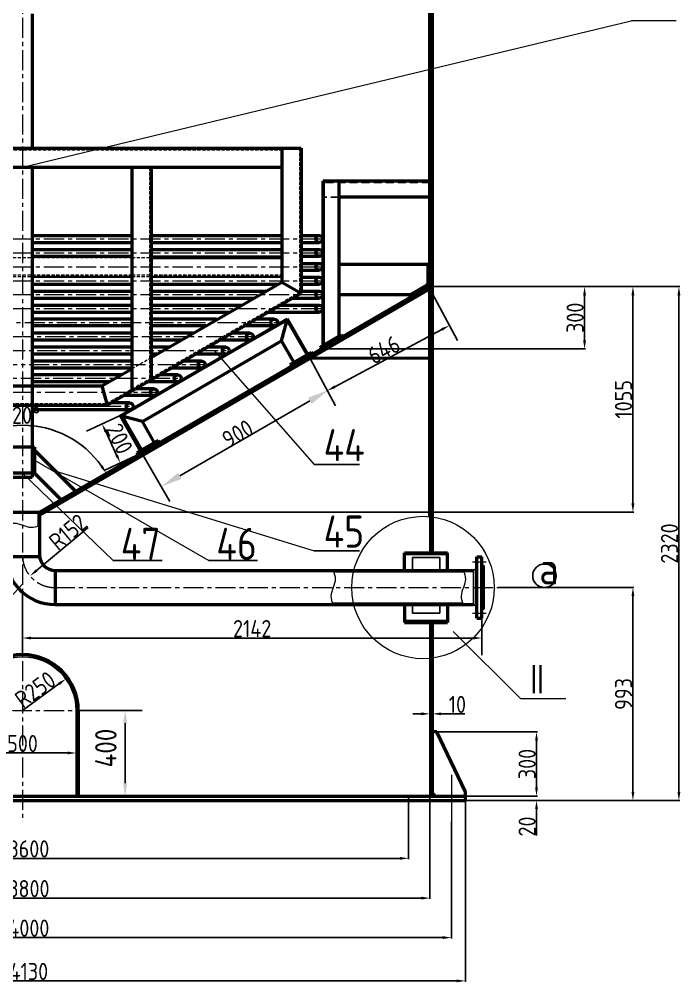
# Model space of a CAD drawing. Extents: x 18044 to 108463, y -14188 to 11042.
# Drawn here: x 96964 to 100049, y 692 to 5185 of the extents above; entities that cross this region are included whole.
import ezdxf

# ---------------------------------------------------------------- set-up
doc = ezdxf.new("R2010")
doc.units = 0
doc.header["$LTSCALE"] = 150
doc.header["$MEASUREMENT"] = 0
doc.linetypes.add('CENTER', pattern=[2, 1.25, -0.25, 0.25, -0.25])
doc.linetypes.add('DASHED', pattern=[0.75, 0.5, -0.25])
doc.layers.get('0').update_dxf_attribs({"linetype": 'CONTINUOUS'})
doc.layers.get('DEFPOINTS').update_dxf_attribs({"linetype": 'CONTINUOUS'})
doc.layers.add('1', color=1, linetype='CONTINUOUS')
doc.styles.add('HZ', font='gbenor.shx', dxfattribs={"bigfont": 'gbcbig.shx'})
doc.styles.get("Standard").update_dxf_attribs({"font": 'gbenor.shx', "bigfont": 'gbcbig.shx'})
doc.dimstyles.get("Standard").update_dxf_attribs({"dimtxt": 0.18, "dimasz": 0.18, "dimexe": 0.18, "dimexo": 0.0625, "dimgap": 0.09, "dimtad": 0, "dimtih": 1, "dimtoh": 1, "dimdec": 4, "dimzin": 0, "dimdsep": 46, "dimtxsty": 'Standard', "dimcen": 0.09, "dimadec": 0, "dimazin": 0, "dimtfac": 1, "dimtdec": 4, "dimtofl": 0, "dimtmove": 0, "dimatfit": 3, "dimfxl": 0, "dimtolj": 1, "dimtzin": 0, "dimarcsym": 0})

# ---------------------------------------------------------------- blocks, each defined once
blk = doc.blocks.new('*D48')
at = {"layer": '1', "color": 1, "lineweight": -2}
for p, q in [((95179.4, 1541.9), (95179.4, 1267.7)), ((98779.4, 1541.9), (98779.4, 1267.7)), ((95219.4, 1271.7), (98739.4, 1271.7))]:
    blk.add_line(p, q, dxfattribs=at)
at = {"layer": '1', "color": 1, "lineweight": 25}
for points in [[(95219.4, 1278.4), (95219.4, 1265), (95179.4, 1271.7)], [(98739.4, 1278.4), (98739.4, 1265), (98779.4, 1271.7)]]:
    blk.add_solid(points, dxfattribs=at)
at = {"layer": 'DEFPOINTS', "color": 0, "lineweight": 25}
for p in [(95179.4, 1541.9), (98779.4, 1541.9), (98779.4, 1271.7)]:
    blk.add_point(p, dxfattribs=at)
at = {"layer": '1', "color": 7, "lineweight": 25, "insert": (96979.4, 1315.7), "char_height": 80, "attachment_point": 5, "style": 'HZ'}
blk.add_mtext('\\A1;%%c3600', dxfattribs=at)
blk = doc.blocks.new('*D47')
at = {"layer": '1', "color": 1, "lineweight": -2}
for p, q in [((95079.4, 1644.9), (95079.4, 1082.4)), ((98879.4, 1644.9), (98879.4, 1082.4)), ((95119.4, 1086.4), (98839.4, 1086.4))]:
    blk.add_line(p, q, dxfattribs=at)
at = {"layer": '1', "color": 1, "lineweight": 25}
for points in [[(95119.4, 1093.1), (95119.4, 1079.8), (95079.4, 1086.4)], [(98839.4, 1093.1), (98839.4, 1079.8), (98879.4, 1086.4)]]:
    blk.add_solid(points, dxfattribs=at)
at = {"layer": 'DEFPOINTS', "color": 0, "lineweight": 25}
for p in [(95079.4, 1644.9), (98879.4, 1644.9), (98879.4, 1086.4)]:
    blk.add_point(p, dxfattribs=at)
at = {"layer": '1', "color": 7, "lineweight": 25, "insert": (96979.4, 1130.4), "char_height": 80, "attachment_point": 5, "style": 'HZ'}
blk.add_mtext('\\A1;%%c3800', dxfattribs=at)
blk = doc.blocks.new('*D46')
at = {"layer": '1', "color": 1, "lineweight": -2}
for p, q in [((94979.4, 1441.9), (94979.4, 898.2)), ((98979.4, 1441.9), (98979.4, 898.2)), ((95019.4, 902.2), (98939.4, 902.2))]:
    blk.add_line(p, q, dxfattribs=at)
at = {"layer": '1', "color": 1, "lineweight": 25}
for points in [[(95019.4, 908.9), (95019.4, 895.5), (94979.4, 902.2)], [(98939.4, 908.9), (98939.4, 895.5), (98979.4, 902.2)]]:
    blk.add_solid(points, dxfattribs=at)
at = {"layer": 'DEFPOINTS', "color": 0, "lineweight": 25}
for p in [(94979.4, 1441.9), (98979.4, 1441.9), (98979.4, 902.2)]:
    blk.add_point(p, dxfattribs=at)
at = {"layer": '1', "color": 7, "lineweight": 25, "insert": (96979.4, 946.2), "char_height": 80, "attachment_point": 5, "style": 'HZ'}
blk.add_mtext('\\A1;%%c4000', dxfattribs=at)
blk = doc.blocks.new('*D45')
at = {"layer": '1', "color": 1, "lineweight": -2}
for p, q in [((94914.4, 1541.9), (94914.4, 696.2)), ((99044.4, 1541.9), (99044.4, 696.2)), ((94954.4, 700.2), (99004.4, 700.2))]:
    blk.add_line(p, q, dxfattribs=at)
at = {"layer": '1', "color": 1, "lineweight": 25}
for points in [[(94954.4, 706.9), (94954.4, 693.5), (94914.4, 700.2)], [(99004.4, 706.9), (99004.4, 693.5), (99044.4, 700.2)]]:
    blk.add_solid(points, dxfattribs=at)
at = {"layer": 'DEFPOINTS', "color": 0, "lineweight": 25}
for p in [(94914.4, 1541.9), (99044.4, 1541.9), (99044.4, 700.2)]:
    blk.add_point(p, dxfattribs=at)
at = {"layer": '1', "color": 7, "lineweight": 25, "insert": (96979.4, 744.2), "char_height": 80, "attachment_point": 5, "style": 'HZ'}
blk.add_mtext('\\A1;%%c4130', dxfattribs=at)
blk = doc.blocks.new('*D44')
at = {"layer": '1', "color": 1, "lineweight": -2}
for p, q in [((98839.4, 1945.8), (98799.4, 1945.8)), ((98879.4, 1865.3), (98879.4, 1949.8)), ((98891.4, 1866.4), (98891.4, 1949.8)), ((98931.4, 1945.8), (99041.4, 1945.8))]:
    blk.add_line(p, q, dxfattribs=at)
at = {"layer": '1', "color": 1, "lineweight": 25}
for points in [[(98839.4, 1952.5), (98839.4, 1939.2), (98879.4, 1945.8)], [(98931.4, 1952.5), (98931.4, 1939.2), (98891.4, 1945.8)]]:
    blk.add_solid(points, dxfattribs=at)
at = {"layer": 'DEFPOINTS', "color": 0, "lineweight": 25}
for p in [(98891.4, 1945.8), (98879.4, 1865.3), (98891.4, 1866.4)]:
    blk.add_point(p, dxfattribs=at)
at = {"layer": '1', "color": 7, "lineweight": 25, "insert": (99007.4, 1989.8), "char_height": 80, "attachment_point": 5, "style": 'HZ'}
blk.add_mtext('\\A1;10', dxfattribs=at)
blk = doc.blocks.new('*D43')
at = {"layer": '1', "color": 1, "lineweight": -2}
for p, q in [((99376.4, 1601.9), (99376.4, 1641.9)), ((99044.4, 1561.9), (99380.4, 1561.9)), ((99044.4, 1541.9), (99380.4, 1541.9)), ((99376.4, 1501.9), (99376.4, 1378.9))]:
    blk.add_line(p, q, dxfattribs=at)
at = {"layer": '1', "color": 1, "lineweight": 25}
for points in [[(99369.7, 1601.9), (99383.1, 1601.9), (99376.4, 1561.9)], [(99369.7, 1501.9), (99383.1, 1501.9), (99376.4, 1541.9)]]:
    blk.add_solid(points, dxfattribs=at)
at = {"layer": 'DEFPOINTS', "color": 0, "lineweight": 25}
for p in [(99044.4, 1561.9), (99044.4, 1541.9), (99376.4, 1541.9)]:
    blk.add_point(p, dxfattribs=at)
at = {"layer": '1', "color": 7, "lineweight": 25, "insert": (99332.4, 1420.4), "char_height": 80, "attachment_point": 5, "rotation": 90, "style": 'HZ'}
blk.add_mtext('\\A1;20', dxfattribs=at)
blk = doc.blocks.new('*D42')
at = {"layer": '1', "color": 1, "lineweight": -2}
for p, q in [((98911.4, 1861.9), (99380.4, 1861.9)), ((99376.4, 1601.9), (99376.4, 1821.9)), ((99044.4, 1561.9), (99380.4, 1561.9))]:
    blk.add_line(p, q, dxfattribs=at)
at = {"layer": '1', "color": 1, "lineweight": 25}
for points in [[(99369.7, 1821.9), (99383.1, 1821.9), (99376.4, 1861.9)], [(99369.7, 1601.9), (99383.1, 1601.9), (99376.4, 1561.9)]]:
    blk.add_solid(points, dxfattribs=at)
at = {"layer": 'DEFPOINTS', "color": 0, "lineweight": 25}
for p in [(98911.4, 1861.9), (99376.4, 1861.9), (99044.4, 1561.9)]:
    blk.add_point(p, dxfattribs=at)
at = {"layer": '1', "color": 7, "lineweight": 25, "insert": (99332.4, 1711.9), "char_height": 80, "attachment_point": 5, "rotation": 90, "style": 'HZ'}
blk.add_mtext('\\A1;300', dxfattribs=at)
blk = doc.blocks.new('*D41')
at = {"layer": '1', "color": 1, "lineweight": -2}
for p, q in [((99198.4, 2534.9), (99829.9, 2534.9)), ((99825.9, 2494.9), (99825.9, 1581.9)), ((99456.4, 1541.9), (99829.9, 1541.9))]:
    blk.add_line(p, q, dxfattribs=at)
at = {"layer": '1', "color": 1, "lineweight": 25}
for points in [[(99819.2, 2494.9), (99832.6, 2494.9), (99825.9, 2534.9)], [(99819.2, 1581.9), (99832.6, 1581.9), (99825.9, 1541.9)]]:
    blk.add_solid(points, dxfattribs=at)
at = {"layer": 'DEFPOINTS', "color": 0, "lineweight": 25}
for p in [(99198.4, 2534.9), (99456.4, 1541.9), (99825.9, 1541.9)]:
    blk.add_point(p, dxfattribs=at)
at = {"layer": '1', "color": 7, "lineweight": 25, "insert": (99781.9, 2038.4), "char_height": 80, "attachment_point": 5, "rotation": 90, "style": 'HZ'}
blk.add_mtext('\\A1;993', dxfattribs=at)
blk = doc.blocks.new('*D40')
at = {"layer": '1', "color": 1, "lineweight": -2}
for p, q in [((99121.4, 2534.9), (99121.4, 2219.4)), ((96979.4, 2512.3), (96979.4, 2219.4)), ((97019.4, 2299.4), (99081.4, 2299.4))]:
    blk.add_line(p, q, dxfattribs=at)
at = {"layer": '1', "color": 1, "lineweight": 25}
for points in [[(97019.4, 2306.1), (97019.4, 2292.8), (96979.4, 2299.4)], [(99081.4, 2306.1), (99081.4, 2292.8), (99121.4, 2299.4)]]:
    blk.add_solid(points, dxfattribs=at)
at = {"layer": 'DEFPOINTS', "color": 0, "lineweight": 25}
for p in [(99121.4, 2534.9), (96979.4, 2512.3), (99121.4, 2299.4)]:
    blk.add_point(p, dxfattribs=at)
at = {"layer": '1', "color": 7, "lineweight": 25, "insert": (98050.4, 2343.4), "char_height": 80, "attachment_point": 5, "style": 'HZ'}
blk.add_mtext('\\A1;2142', dxfattribs=at)
blk = doc.blocks.new('*D39')
at = {"layer": '1', "color": 1, "lineweight": -2}
for p, q in [((98873.4, 3938.5), (99604.4, 3938.5)), ((99600.4, 3898.5), (99600.4, 3688)), ((98372.1, 3648), (99604.4, 3648))]:
    blk.add_line(p, q, dxfattribs=at)
at = {"layer": '1', "color": 1, "lineweight": 25}
for points in [[(99593.7, 3898.5), (99607.1, 3898.5), (99600.4, 3938.5)], [(99593.7, 3688), (99607.1, 3688), (99600.4, 3648)]]:
    blk.add_solid(points, dxfattribs=at)
at = {"layer": 'DEFPOINTS', "color": 0, "lineweight": 25}
for p in [(98873.4, 3938.5), (98372.1, 3648), (99600.4, 3648)]:
    blk.add_point(p, dxfattribs=at)
at = {"layer": '1', "color": 7, "lineweight": 25, "insert": (99556.4, 3793.2), "char_height": 80, "attachment_point": 5, "rotation": 90, "style": 'HZ'}
blk.add_mtext('\\A1;300', dxfattribs=at)
blk = doc.blocks.new('*D38')
at = {"layer": '1', "color": 1, "lineweight": -2}
for p, q in [((98873.4, 3938.5), (99829.9, 3938.5)), ((99825.9, 3898.5), (99825.9, 2926.9)), ((97058.9, 2886.9), (99829.9, 2886.9))]:
    blk.add_line(p, q, dxfattribs=at)
at = {"layer": '1', "color": 1, "lineweight": 25}
for points in [[(99819.2, 3898.5), (99832.6, 3898.5), (99825.9, 3938.5)], [(99819.2, 2926.9), (99832.6, 2926.9), (99825.9, 2886.9)]]:
    blk.add_solid(points, dxfattribs=at)
at = {"layer": 'DEFPOINTS', "color": 0, "lineweight": 25}
for p in [(98873.4, 3938.5), (97058.9, 2886.9), (99825.9, 2886.9)]:
    blk.add_point(p, dxfattribs=at)
at = {"layer": '1', "color": 7, "lineweight": 25, "insert": (99781.9, 3412.7), "char_height": 80, "attachment_point": 5, "rotation": 90, "style": 'HZ'}
blk.add_mtext('\\A1;1055', dxfattribs=at)
blk = doc.blocks.new('*D37')
at = {"layer": '1', "color": 1, "lineweight": -2}
for p, q in [((98873.4, 3938.5), (100044.4, 3938.5)), ((100040.4, 3898.5), (100040.4, 1581.9)), ((98873.4, 1541.9), (100044.4, 1541.9))]:
    blk.add_line(p, q, dxfattribs=at)
at = {"layer": '1', "color": 1, "lineweight": 25}
for points in [[(100033.7, 3898.5), (100047.1, 3898.5), (100040.4, 3938.5)], [(100033.7, 1581.9), (100047.1, 1581.9), (100040.4, 1541.9)]]:
    blk.add_solid(points, dxfattribs=at)
at = {"layer": 'DEFPOINTS', "color": 0, "lineweight": 25}
for p in [(98873.4, 3938.5), (98873.4, 1541.9), (100040.4, 1541.9)]:
    blk.add_point(p, dxfattribs=at)
at = {"layer": '1', "color": 7, "lineweight": 25, "insert": (99996.4, 2740.2), "char_height": 80, "attachment_point": 5, "rotation": 90, "style": 'HZ'}
blk.add_mtext('\\A1;2320', dxfattribs=at)
blk = doc.blocks.new('*D28')
at = {"layer": '1', "color": 1, "lineweight": -2}
for p, q in [((96729.4, 1761.9), (96729.4, 1767.4)), ((96769.4, 1763.4), (97189.4, 1763.4)), ((97229.4, 1761.9), (97229.4, 1767.4))]:
    blk.add_line(p, q, dxfattribs=at)
at = {"layer": '1', "color": 1, "lineweight": 25}
for points in [[(96769.4, 1770.1), (96769.4, 1756.8), (96729.4, 1763.4)], [(97189.4, 1770.1), (97189.4, 1756.8), (97229.4, 1763.4)]]:
    blk.add_solid(points, dxfattribs=at)
at = {"layer": 'DEFPOINTS', "color": 0, "lineweight": 25}
for p in [(96729.4, 1761.9), (97229.4, 1763.4), (97229.4, 1761.9)]:
    blk.add_point(p, dxfattribs=at)
at = {"layer": '1', "color": 7, "lineweight": 25, "insert": (96979.4, 1807.4), "char_height": 80, "attachment_point": 5, "style": 'HZ'}
blk.add_mtext('\\A1;500', dxfattribs=at)
blk = doc.blocks.new('*D22')
at = {"layer": '1', "color": 1, "lineweight": -2}
blk.add_line((97285.5, 2815), (97044.9, 2614.5), dxfattribs=at)
at = {"layer": '1', "color": 1, "lineweight": 25}
blk.add_solid([(97040.6, 2619.6), (97049.2, 2609.4), (97014.2, 2588.9)], dxfattribs=at)
at = {"layer": 'DEFPOINTS', "color": 0, "lineweight": 25}
for p in [(97129.4, 2684.9), (97014.2, 2588.9)]:
    blk.add_point(p, dxfattribs=at)
at = {"layer": '1', "color": 7, "lineweight": 25, "insert": (97191.2, 2793.7), "char_height": 80, "attachment_point": 5, "rotation": 39.8056, "style": 'HZ'}
blk.add_mtext('\\A1;R152', dxfattribs=at)
blk = doc.blocks.new('*D21')
at = {"layer": '1', "color": 1, "lineweight": -2}
blk.add_arc((96979.4, 2840.9), 451.3, 35.1726, 144.8274, dxfattribs=at)
at = {"layer": '1', "color": 1, "lineweight": 25}
for points in [[(96616.1, 3097.2), (96604.9, 3104.4), (96588.9, 3067.2)], [(97353.9, 3104.4), (97342.7, 3097.2), (97369.9, 3067.2)]]:
    blk.add_solid(points, dxfattribs=at)
at = {"layer": 'DEFPOINTS', "color": 0, "lineweight": 25}
for p in [(98351.4, 3635.9), (96030.6, 3390.7), (97133.5, 3265), (96899.9, 2886.9), (97058.9, 2886.9)]:
    blk.add_point(p, dxfattribs=at)
at = {"layer": '1', "color": 7, "lineweight": 25, "insert": (96979.4, 3338.4), "char_height": 80, "attachment_point": 5, "style": 'HZ'}
blk.add_mtext('\\A1;120°', dxfattribs=at)
blk = doc.blocks.new('*D20')
at = {"layer": '1', "color": 1, "lineweight": -2}
for p, q in [((97451, 3345.3), (97277.9, 3264.7)), ((97367.3, 3262.2), (97418.3, 3152.7)), ((97535.8, 3163.3), (97362.6, 3082.7))]:
    blk.add_line(p, q, dxfattribs=at)
at = {"layer": '1', "color": 1, "lineweight": 25}
for points in [[(97373.3, 3265.1), (97361.2, 3259.4), (97350.4, 3298.5)], [(97424.3, 3155.5), (97412.2, 3149.9), (97435.1, 3116.5)]]:
    blk.add_solid(points, dxfattribs=at)
at = {"layer": 'DEFPOINTS', "color": 0, "lineweight": 25}
for p in [(97451, 3345.3), (97535.8, 3163.3), (97435.1, 3116.5)]:
    blk.add_point(p, dxfattribs=at)
at = {"layer": '1', "color": 7, "lineweight": 25, "insert": (97431.3, 3229), "char_height": 80, "attachment_point": 5, "rotation": 294.9613, "style": 'HZ'}
blk.add_mtext('\\A1;200', dxfattribs=at)
blk = doc.blocks.new('*D17')
at = {"layer": '1', "color": 1, "lineweight": -2}
blk.add_line((96979.4, 1961.9), (97149.4, 2085.2), dxfattribs=at)
at = {"layer": '1', "color": 1, "lineweight": 25}
blk.add_solid([(97145.5, 2090.6), (97153.3, 2079.8), (97181.8, 2108.7)], dxfattribs=at)
at = {"layer": 'DEFPOINTS', "color": 0, "lineweight": 25}
for p in [(97181.8, 2108.7), (96979.4, 1961.9)]:
    blk.add_point(p, dxfattribs=at)
at = {"layer": '1', "color": 7, "lineweight": 25, "insert": (97038.6, 2059.2), "char_height": 80, "attachment_point": 5, "rotation": 35.9386, "style": 'HZ'}
blk.add_mtext('\\A1;R250', dxfattribs=at)
blk = doc.blocks.new('*D63')
at = {"layer": '1', "color": 1, "lineweight": -2}
for p, q in [((97239.4, 1961.9), (97537.9, 1961.9)), ((97457.9, 1901.9), (97457.9, 1621.9)), ((97239.4, 1561.9), (97537.9, 1561.9))]:
    blk.add_line(p, q, dxfattribs=at)
at = {"layer": '1', "color": 1, "lineweight": 25}
for points in [[(97447.9, 1901.9), (97467.9, 1901.9), (97457.9, 1961.9)], [(97447.9, 1621.9), (97467.9, 1621.9), (97457.9, 1561.9)]]:
    blk.add_solid(points, dxfattribs=at)
at = {"layer": 'DEFPOINTS', "color": 0, "lineweight": 25}
for p in [(97239.4, 1961.9), (97239.4, 1561.9), (97457.9, 1561.9)]:
    blk.add_point(p, dxfattribs=at)
at = {"layer": '1', "color": 7, "lineweight": 25, "insert": (97367.9, 1786.2), "char_height": 100, "attachment_point": 5, "rotation": 90, "style": 'HZ'}
blk.add_mtext('\\A1;400', dxfattribs=at)

msp = doc.modelspace()

# ---------------------------------------------------------------- linework, layer by layer
at = {"lineweight": 50}
for p, q in [((98879.39178, 2865.5966), (98879.39178, 6001.63612)), ((98891.39178, 4499.57182), (98891.39178, 6013.44121)), ((97024.39178, 5210.94118), (97024.39178, 4584.94121)), ((95679.39178, 4584.94121), (98279.39178, 4584.94121)), ((98189.39178, 4584.94121), (98189.39178, 3959.83443)), ((98279.39178, 4584.94121), (98279.39178, 3907.8729)), ((95769.39178, 4494.94121), (98189.39178, 4494.94121)), ((97024.39178, 4494.94121), (97024.39178, 3069.07182)), ((97489.39178, 4494.94121), (97489.39178, 3451.76619)), ((97579.39178, 4494.94121), (97579.39178, 3607.65076)), ((98891.39178, 4058.96414), (98891.39178, 4499.57182)), ((98379.39178, 4430.46414), (98379.39178, 3663.74347)), ((98879.39178, 4430.46414), (98379.39178, 4430.46414)), ((98454.39178, 4430.46414), (98454.39178, 3707.2068)), ((98879.39178, 4355.46414), (98454.39178, 4355.46414)), ((97024.39178, 4176.94121), (97489.39178, 4176.94121)), ((97024.39178, 4144.94121), (97489.39178, 4144.94121)), ((97579.39178, 4176.94121), (98189.39178, 4176.94121)), ((97579.39178, 4144.94121), (98189.39178, 4144.94121)), ((98279.39178, 4176.94121), (98363.39178, 4176.94121)), ((98279.39178, 4144.94121), (98363.39178, 4144.94121)), ((97024.39178, 4111.94121), (97489.39178, 4111.94121)), ((97579.39178, 4111.94121), (98189.39178, 4111.94121)), ((98279.39178, 4111.94121), (98363.39178, 4111.94121)), ((97024.39178, 4079.94121), (97489.39178, 4079.94121)), ((97579.39178, 4074.94121), (98189.39178, 4074.94121)), ((98279.39178, 4079.94121), (98363.39178, 4079.94121)), ((98279.39178, 4046.94121), (98363.39178, 4046.94121)), ((98891.39178, 2864.19641), (98891.39178, 4058.96414)), ((98279.39178, 4014.94121), (98363.39178, 4014.94121)), ((98869.39178, 4041.94121), (98454.39178, 4041.94121)), ((98869.39178, 4041.94121), (98869.39178, 3953.46663)), ((98869.39178, 4041.94121), (98879.39178, 4041.94121)), ((97579.39178, 3607.65076), (98189.39178, 3959.83443)), ((98189.39178, 3959.83443), (98279.39178, 3907.8729)), ((98279.39178, 3981.94121), (98363.39178, 3981.94121)), ((97024.39178, 3949.94121), (97489.39178, 3949.94121)), ((97024.39178, 3916.94121), (97489.39178, 3916.94121)), ((97579.39178, 3949.94121), (98172.25622, 3949.94121)), ((97579.39178, 3916.94121), (98115.09854, 3916.94121)), ((98279.39178, 3949.94121), (98363.39178, 3949.94121)), ((98279.39178, 3916.94121), (98363.39178, 3916.94121)), ((98351.3605, 3635.94121), (98873.39177, 3938.46414)), ((98375.29341, 3635.94121), (98879.39178, 3928.07182)), ((98864.40579, 3944.81449), (98787.85629, 3900.4532)), ((98873.39177, 3938.46414), (98879.39178, 3928.07182)), ((97024.39178, 3884.94121), (97489.39178, 3884.94121)), ((97579.39178, 3503.72771), (98279.39178, 3907.8729)), ((97579.39178, 3884.94121), (98059.67292, 3884.94121)), ((98239.67292, 3884.94121), (98363.39178, 3884.94121)), ((98787.85629, 3900.4532), (98454.39178, 3900.4532)), ((97024.39178, 3851.94121), (97489.39178, 3851.94121)), ((97024.39178, 3819.94121), (97489.39178, 3819.94121)), ((97579.39178, 3851.94121), (98002.51524, 3851.94121)), ((97579.39178, 3819.94121), (97947.08961, 3819.94121)), ((98127.08961, 3819.94121), (98363.39178, 3819.94121)), ((98182.51524, 3851.94121), (98363.39178, 3851.94121)), ((97489.39178, 3786.94121), (97024.39178, 3786.94121)), ((97435.76999, 3336.50282), (98214.46221, 3787.76362)), ((97884.39178, 3786.94121), (97579.39178, 3786.94121)), ((98153.43358, 3786.94121), (98069.93194, 3786.94121)), ((98187.07107, 3685.20646), (98214.46221, 3787.76362)), ((98309.46233, 3623.21858), (98214.46221, 3787.76362)), ((97489.39178, 3754.94121), (97024.39178, 3754.94121)), ((97834.50631, 3754.94121), (97579.39178, 3754.94121)), ((98153.43358, 3754.94121), (98014.50631, 3754.94121)), ((97489.39178, 3720.86941), (97024.39178, 3720.86941)), ((97489.39178, 3688.86941), (97024.39178, 3688.86941)), ((97538.15919, 3309.15481), (98187.07107, 3685.20646)), ((97775.49223, 3720.86941), (97579.39178, 3720.86941)), ((97720.0666, 3688.86941), (97579.39178, 3688.86941)), ((98039.51008, 3688.86941), (97900.0666, 3688.86941)), ((98039.51008, 3720.86941), (97955.49223, 3720.86941)), ((98244.57114, 3585.61341), (98187.07107, 3685.20646)), ((98367.14188, 3656.64452), (98466.64168, 3714.30576)), ((98379.39178, 3663.74347), (98454.39178, 3707.2068)), ((98471.65788, 3705.61745), (98466.64168, 3714.30576)), ((97489.39178, 3655.86941), (97024.39178, 3655.86941)), ((97662.90893, 3655.86941), (97579.39178, 3655.86941)), ((97927.34657, 3655.86941), (97842.90893, 3655.86941)), ((98367.14188, 3656.64452), (98372.14189, 3647.98425)), ((97489.39178, 3623.86941), (97024.39178, 3623.86941)), ((97058.89178, 2886.94121), (98351.3605, 3635.94121)), ((97058.89178, 2873.07182), (98375.29341, 3635.94121)), ((97607.4833, 3623.86941), (97579.39178, 3623.86941)), ((97579.39178, 3607.65076), (97579.39178, 3503.72771)), ((97927.34657, 3623.86941), (97787.4833, 3623.86941)), ((98227.26685, 3575.58538), (98326.76665, 3633.24662)), ((98879.39178, 3603.94121), (98320.46308, 3604.16642)), ((98331.78285, 3624.55831), (98326.76665, 3633.24662)), ((97489.39178, 3590.86941), (97024.39178, 3590.86941)), ((97489.39178, 3558.86941), (97024.39178, 3558.86941)), ((97349.53209, 3474.94121), (97489.39178, 3555.68924)), ((97815.18306, 3558.86941), (97674.9, 3558.86941)), ((97815.18306, 3590.86941), (97730.32562, 3590.86941)), ((98227.26685, 3575.58538), (98232.26686, 3566.92512)), ((97439.59873, 3526.94121), (97024.39178, 3526.94121)), ((97703.01956, 3526.94121), (97619.59873, 3526.94121)), ((96609.25147, 3474.94121), (97349.53209, 3474.94121)), ((97384.1731, 3494.94121), (97024.39178, 3494.94121)), ((97349.53209, 3474.94121), (97373.64751, 3384.94121)), ((97489.39178, 3451.76619), (97579.39178, 3503.72771)), ((97592.70553, 3461.94121), (97507.01543, 3461.94121)), ((97592.70553, 3461.94121), (97507.01543, 3461.94121)), ((97703.01956, 3494.94121), (97564.1731, 3494.94121)), ((97373.64751, 3384.94121), (97489.39178, 3451.76619)), ((97592.70553, 3429.94121), (97451.5898, 3429.94121)), ((96585.13604, 3384.94121), (97373.64751, 3384.94121)), ((97478.69254, 3395.86941), (97392.57572, 3395.86941)), ((97478.69254, 3363.86941), (97024.39178, 3363.86941)), ((97538.15919, 3309.15481), (97435.76795, 3336.50164)), ((97530.03947, 3173.21858), (97435.76795, 3336.50164)), ((97535.24048, 3176.21016), (97443.95925, 3334.31389)), ((97595.05209, 3210.61341), (97538.15919, 3309.15481)), ((97612.38877, 3220.58535), (97512.70277, 3163.24662)), ((97612.38877, 3220.58535), (97617.38877, 3211.92509)), ((97034.39178, 3189.07182), (96924.39178, 3189.07182)), ((97034.39178, 3189.07182), (97034.39178, 3069.07182)), ((97225.84003, 2983.68958), (97034.39178, 3175.13783)), ((97517.71897, 3154.55831), (97512.70277, 3163.24662)), ((97034.39178, 3069.07182), (96924.39178, 3069.07182)), ((97024.39178, 3069.07182), (97024.39178, 3049.07182)), ((97158.68887, 2944.77473), (97034.39178, 3069.07182)), ((96934.39178, 3049.07182), (97024.39178, 3049.07182)), ((96899.89178, 2886.94121), (97058.89178, 2886.94121)), ((97058.89178, 2886.94121), (97058.89178, 2686.94121)), ((98891.39178, 2697.44121), (98891.39178, 2864.19641)), ((98761.39178, 2614.44121), (98761.39178, 2697.44121)), ((98761.39178, 2697.44121), (98961.39178, 2697.44121)), ((98961.39178, 2614.44121), (98961.39178, 2697.44121)), ((96900.45392, 2679.07182), (97059.32013, 2679.07182)), ((99097.39178, 2392.44121), (99097.39178, 2677.44121)), ((99097.39178, 2677.44121), (99121.39178, 2677.44121)), ((99121.39178, 2392.44121), (99121.39178, 2677.44121)), ((97131.39178, 2614.44121), (98879.39178, 2614.44121)), ((97131.39178, 2614.44121), (97131.39178, 2455.44121)), ((98879.39178, 2614.44121), (99082.39168, 2614.44121)), ((97131.39178, 2455.44121), (98879.39178, 2455.44121)), ((98761.39178, 2455.44121), (98761.39178, 2372.44121)), ((98879.39178, 2455.44121), (99082.39168, 2455.44121)), ((98961.39178, 2455.44121), (98961.39178, 2372.44121)), ((99097.39178, 2392.44121), (99121.39178, 2392.44121)), ((98761.39178, 2372.44121), (98961.39178, 2372.44121)), ((98891.39178, 1561.94121), (98891.39178, 2372.44121)), ((97239.39178, 1961.94121), (97239.39178, 1561.94121)), ((98911.39178, 1861.94121), (98891.39178, 1861.94121)), ((99044.39178, 1581.94121), (98911.39178, 1861.94121)), ((98891.39178, 1573.94121), (98903.39178, 1561.94121)), ((99044.39178, 1561.94121), (99044.39178, 1581.94121)), ((94914.39178, 1561.94121), (99044.39178, 1561.94121)), ((94914.39178, 1541.94121), (99044.39178, 1541.94121)), ((99044.39178, 1541.94121), (99044.39178, 1561.94121))]:
    msp.add_line(p, q, dxfattribs=at)
for centre in [(98363.39178, 4160.94121), (98363.39178, 4095.94121), (98363.39178, 4030.94121), (98363.39178, 3965.94121), (98363.39178, 3900.94121), (98363.39178, 3835.94121), (98153.43358, 3770.94121), (98039.51008, 3704.86941), (97927.34657, 3639.86941), (97815.18306, 3574.86941), (97703.01956, 3510.94121), (97592.70553, 3445.94121), (97478.69254, 3379.86941)]:
    msp.add_circle(centre, 16, dxfattribs=at)
for centre, radius, start, end in [((98859.39178, 3953.46663), 10, 300.09276898, 0), ((97131.39178, 2686.94121), 231.5, 180, 270), ((97131.39178, 2686.94121), 72.5, 180, 270), ((96979.39178, 1961.94121), 260, 0, 180)]:
    msp.add_arc(centre, radius, start, end, dxfattribs=at)
at = {"layer": '1', "color": 3, "linetype": 'CENTER', "lineweight": 18, "ltscale": 0.5}
for p, q in [((96979.39178, 8491.94121), (96979.39178, 1441.94121)), ((95579.39178, 4160.94121), (98379.39178, 4160.94121)), ((95579.39178, 4095.94121), (98379.39178, 4095.94121)), ((95579.39178, 4030.94121), (98379.39178, 4030.94121)), ((95579.39178, 3965.94121), (98379.39178, 3965.94121)), ((95579.39178, 3900.94121), (98379.39178, 3900.94121)), ((95579.39178, 3835.94121), (98374.39168, 3835.94121)), ((95789.34998, 3770.94121), (98169.43358, 3770.94121)), ((95885.51349, 3705.94121), (98073.27007, 3705.94121)), ((95997.67699, 3640.94121), (97943.34657, 3640.94121)), ((96109.8405, 3575.94121), (97831.14712, 3575.94121)), ((96222.00401, 3510.94121), (97719.01956, 3510.94121)), ((96334.16751, 3445.94121), (97608.70553, 3445.94121)), ((96446.33102, 3380.94121), (97512.45254, 3380.94121)), ((97129.39178, 2534.94121), (99198.39178, 2534.94121)), ((96629.39178, 1961.94121), (97329.39178, 1961.94121))]:
    msp.add_line(p, q, dxfattribs=at)
at = {"layer": '1', "lineweight": 18}
for p, q in [((96979.39178, 4494.94121), (99817.39168, 5177.44118)), ((100027.76668, 5177.44118), (99817.39168, 5177.44118)), ((97872.89168, 3639.86941), (98339.89168, 3108.44118)), ((97024.62016, 3134.69747), (97848.39168, 2660.44118)), ((96979.39178, 3069.07182), (97402.151, 2660.44118)), ((97130.11591, 3079.41371), (98339.89168, 2705.44118)), ((99077.39178, 2654.94121), (99141.39178, 2654.94121)), ((99077.39178, 2414.94121), (99141.39178, 2414.94121)), ((98987.39168, 2329.69916), (99302.89168, 2015.19916)), ((99513.26668, 2015.19916), (99302.89168, 2015.19916)), ((98979.39178, 1661.94121), (98979.39178, 1441.94121))]:
    msp.add_line(p, q, dxfattribs=at)
at = {"layer": '1', "color": 1, "linetype": 'DASHED', "lineweight": 18, "ltscale": 0.2}
for p, q in [((98271.39178, 4584.94121), (98271.39178, 3912.4917)), ((95769.39178, 4576.94121), (98189.39178, 4576.94121)), ((97571.39178, 4494.94121), (97571.39178, 3499.10891)), ((96934.39178, 4074.94121), (97024.39178, 4074.94121)), ((97024.39178, 4074.94121), (97489.39178, 4074.94121)), ((97489.39178, 4074.94121), (97571.39178, 4074.94121)), ((96934.39178, 3992.94121), (97024.39178, 3992.94121)), ((96934.39178, 3984.94121), (97024.39178, 3984.94121)), ((97024.39178, 3992.94121), (97489.39178, 3992.94121)), ((97489.39178, 3992.94121), (97571.39178, 3992.94121)), ((97489.39178, 3984.94121), (97571.39178, 3984.94121)), ((97571.39178, 3992.94121), (98189.39178, 3992.94121)), ((97580.42437, 3513.56148), (98271.39178, 3912.4917)), ((97489.39178, 3555.68924), (97579.39178, 3607.65076)), ((97489.39178, 3461.00379), (97580.42437, 3513.56148)), ((97371.50392, 3392.94121), (97489.39178, 3461.00379)), ((96587.27964, 3392.94121), (97371.50392, 3392.94121))]:
    msp.add_line(p, q, dxfattribs=at)
at = {"layer": '1', "color": 0, "lineweight": 25}
for p, q in [((98879.39178, 4582.57182), (98879.39178, 4257.57182)), ((98385.39178, 4430.46414), (98385.39178, 3667.22054)), ((98891.39178, 4217.96414), (98891.39178, 4221.44121)), ((97579.39178, 4079.94121), (98189.39178, 4079.94121)), ((97024.39178, 3984.94121), (97489.39178, 3984.94121)), ((97024.39178, 3981.94121), (97489.39178, 3981.94121)), ((97571.39178, 3984.94121), (98189.39178, 3984.94121)), ((97579.39178, 3981.94121), (98189.39178, 3981.94121)), ((98787.85629, 3900.4532), (98792.57288, 3891.62869)), ((97998.15546, 3655.47676), (98212.27092, 3779.55905)), ((98304.27104, 3620.21016), (98212.27092, 3779.55905)), ((97443.95925, 3334.31389), (97998.15546, 3655.47676)), ((98550.26668, 3108.44118), (98339.89168, 3108.44118)), ((97051.89178, 2886.94121), (97051.89178, 2822.61776)), ((98879.39178, 2697.44121), (98879.39178, 2865.5966)), ((98339.89168, 2705.44118), (98550.26668, 2705.44118)), ((97402.151, 2660.44118), (97629.76668, 2660.44118)), ((97848.39168, 2660.44118), (98075.26668, 2660.44118)), ((98761.39178, 2689.44121), (98961.39178, 2689.44121)), ((98798.39168, 2674.74918), (98798.39168, 2614.44121)), ((98798.39168, 2674.74918), (98924.89168, 2674.74918)), ((98924.89168, 2674.74918), (98924.89168, 2614.44121)), ((98430.33948, 2607.44121), (98879.39178, 2607.44121)), ((98879.39178, 2607.44121), (99037.48819, 2607.44121)), ((99082.39168, 2614.44121), (99097.39178, 2624.74918)), ((99082.39168, 2614.44121), (99082.39168, 2455.44121)), ((99121.39178, 2640.74918), (99131.89168, 2636.74918)), ((99131.89168, 2636.74918), (99131.89168, 2435.74918)), ((98424.7321, 2462.44121), (98879.39178, 2462.44121)), ((98798.39168, 2455.44121), (98798.39168, 2414.74918)), ((98879.39178, 2462.44121), (99031.88081, 2462.44121)), ((98925.89168, 2455.44121), (98925.89168, 2414.74918)), ((99082.39168, 2455.44121), (99097.39178, 2445.74918)), ((99131.89168, 2435.74918), (99121.39178, 2430.24918)), ((98798.39168, 2414.74918), (98925.89168, 2414.74918)), ((98761.39178, 2380.44121), (98961.39178, 2380.44121)), ((98879.39178, 1561.94121), (98879.39178, 2372.44121)), ((97229.39178, 1961.94121), (97229.39178, 1561.94121)), ((98779.39178, 1541.94121), (98779.39178, 1561.94121))]:
    msp.add_line(p, q, dxfattribs=at)
at = {"layer": '1', "color": 1, "linetype": 'DASHED', "lineweight": 25, "ltscale": 0.5}
for p, q in [((98879.39178, 4424.46414), (98379.39178, 4424.46414)), ((98454.39178, 4355.46414), (98379.39178, 4355.46414))]:
    msp.add_line(p, q, dxfattribs=at)
at = {"layer": '1', "color": 1, "lineweight": 25}
for p, q in [((98879.39178, 3928.07182), (99008.28355, 3687.10599)), ((98935.27947, 3738.78194), (98435.89242, 3471.66158)), ((98309.46233, 3623.21858), (98438.3541, 3382.25275)), ((97713.22724, 3055.92804), (98319.44502, 3405.92804)), ((97530.03947, 3173.21858), (97666.6247, 2936.64601)), ((96979.39178, 2550.24918), (96642.89168, 2189.74918))]:
    msp.add_line(p, q, dxfattribs=at)
at = {"layer": '1', "lineweight": 18}
msp.add_circle((98846.89168, 2534.94121), 332.24877, dxfattribs=at)
at = {"layer": '1', "color": 0, "lineweight": 25}
msp.add_circle((99413.39168, 2589.74918), 54.80797, dxfattribs=at)
at = {"layer": '1', "color": 3, "linetype": 'CENTER', "lineweight": 18, "ltscale": 0.5}
msp.add_arc((97129.39178, 2684.94121), 150, 180, 270, dxfattribs=at)
at = {"layer": '1', "color": 0, "lineweight": 25}
msp.add_arc((96979.39178, 1961.94121), 250, 0, 180, dxfattribs=at)
at = {"layer": '1', "color": 6, "lineweight": 18}
for points in [[(96900.30217, 2825.7925), (96913.57212, 2830.76498), (96953.38194, 2845.68243), (97005.74377, 2806.56301), (97046.63052, 2819.99448), (97059.30217, 2825.7925)], [(98427.74307, 2614.44121), (98432.71556, 2601.17126), (98447.633, 2561.36143), (98408.51358, 2508.99961), (98421.94505, 2468.11286), (98427.74307, 2455.44121)], [(99034.89178, 2614.44121), (99039.86426, 2601.17126), (99054.78171, 2561.36143), (99015.66228, 2508.99961), (99029.09375, 2468.11286), (99034.89178, 2455.44121)]]:
    msp.add_open_spline(points, degree=3, knots=[0, 0, 0, 0, 40.9885654787, 122.965696436, 163.9542619147, 163.9542619147, 163.9542619147, 163.9542619147], dxfattribs=at)
at = {"layer": '1', "color": 1, "lineweight": 25}
for points in [[(98932.13506, 3744.66048), (98938.42388, 3732.90341), (98970.55067, 3757.64838)], [(98432.74801, 3477.54012), (98439.03683, 3465.78305), (98400.62122, 3452.79514)], [(98311.11169, 3420.3618), (98327.77836, 3391.49429), (98406.04757, 3455.92804)], [(97704.89391, 3070.3618), (97721.56058, 3041.49429), (97626.6247, 3005.92804)]]:
    msp.add_solid(points, dxfattribs=at)

# ---------------------------------------------------------------- texts
at = {"layer": '1', "color": 7, "lineweight": 25, "insert": (98664.83286, 3644.02008), "char_height": 80, "attachment_point": 5, "rotation": 28.14216843, "style": 'HZ'}
msp.add_mtext('646', dxfattribs=at)
at = {"layer": '1', "color": 0, "lineweight": 25, "insert": (97982.63462, 3252.25009), "char_height": 80, "attachment_point": 5, "rotation": 30, "style": 'HZ'}
msp.add_mtext('900', dxfattribs=at)
at = {"layer": '1', "color": 0, "lineweight": 25, "char_height": 150, "attachment_point": 1, "style": 'HZ'}
for s, insert, width in [('44', (98383.46724, 3274.04738), 292), ('45', (98383.46724, 2871.04738), 292), ('47', (97437.57538, 2813.54315), 292), ('46', (97883.07538, 2813.54315), 292), ('a', (99389.1824, 2699.32258), 292), ('Ⅱ', (99325.39168, 2177.74918), 6060.67502)]:
    msp.add_mtext(s, dxfattribs=dict(at, insert=insert, width=width))

# ---------------------------------------------------------------- dimensions: what is measured, and where the dimension line sits
at = {"layer": '1', "color": 0, "lineweight": 25}
for base, p1, p2, angle, text, override, picture, middle, dimtype in [((99825.89168, 2886.94121), (98873.39177, 3938.46414), (97058.89178, 2886.94121), 90, '1055', {"dimscale": 40, "dimtxt": 2, "dimasz": 1, "dimexe": 0.1, "dimexo": 0, "dimgap": 0.1, "dimtad": 1, "dimtih": 0, "dimtoh": 0, "dimzin": 8, "dimtxsty": 'HZ', "dimclrd": 1, "dimclre": 1, "dimclrt": 7, "dimatfit": 0, "dimtvp": 0.718659}, '*D38', (99825.89168, 3412.70267), 160), ((100040.39168, 1541.94121), (98873.39177, 3938.46414), (98873.39177, 1541.94121), 90, '2320', {"dimscale": 40, "dimtxt": 2, "dimasz": 1, "dimexe": 0.1, "dimexo": 0, "dimgap": 0.1, "dimtad": 1, "dimtih": 0, "dimtoh": 0, "dimzin": 8, "dimtxsty": 'HZ', "dimclrd": 1, "dimclre": 1, "dimclrt": 7, "dimatfit": 0, "dimtvp": 0.718659}, '*D37', (100040.39168, 2740.20267), 160), ((97435.14062, 3116.45566), (97451.0272, 3345.34454), (97535.76808, 3163.29633), 294.96131531, '200', {"dimscale": 40, "dimtxt": 2, "dimasz": 1, "dimexe": 2, "dimexo": 0, "dimgap": 0.1, "dimtad": 1, "dimtih": 0, "dimtoh": 0, "dimzin": 8, "dimtxsty": 'HZ', "dimclrd": 1, "dimclre": 1, "dimclrt": 7, "dimatfit": 0, "dimtvp": 0.718659}, '*D20', (97391.39168, 3210.44118), 161)]:
    dim = msp.add_linear_dim(base=base, p1=p1, p2=p2, angle=angle, text=text, dimstyle='Standard', override=override, dxfattribs=at)
    dim.commit()
    dim.dimension.update_dxf_attribs({"geometry": picture, "text_midpoint": middle, "dimtype": dimtype})
dim = msp.add_linear_dim(base=(99600.39168, 3647.98425), p1=(98873.39177, 3938.46414), p2=(98372.14189, 3647.98425), angle=90, text='300', dimstyle='Standard', override={"dimscale": 40, "dimtxt": 2, "dimasz": 1, "dimexe": 0.1, "dimexo": 0, "dimgap": 0.1, "dimtad": 1, "dimtih": 0, "dimtoh": 0, "dimzin": 8, "dimtxsty": 'HZ', "dimclrd": 1, "dimclre": 1, "dimclrt": 7, "dimatfit": 0, "dimtvp": 0.718659}, dxfattribs=at)
dim.commit()
dim.dimension.update_dxf_attribs({"geometry": '*D39', "text_midpoint": (99556.39168, 3793.22419)})
dim = msp.add_angular_dim_2l(base=(97133.52106, 3265.04896), line1=((97058.89178, 2886.94121), (98351.3605, 3635.94121)), line2=((96899.89178, 2886.94121), (96030.60266, 3390.70392)), dimstyle='Standard', override={"dimscale": 40, "dimtxt": 2, "dimasz": 1, "dimexe": 2, "dimexo": 0, "dimgap": 0.1, "dimtad": 1, "dimtih": 0, "dimtoh": 0, "dimzin": 8, "dimtxsty": 'HZ', "dimclrd": 1, "dimclre": 1, "dimclrt": 7, "dimatfit": 0, "dimtvp": 0.718659}, dxfattribs=at)
dim.commit()
dim.dimension.update_dxf_attribs({"geometry": '*D21', "text_midpoint": (96979.39178, 3338.38911)})
dim = msp.add_radius_dim(center=(97129.39178, 2684.94121), mpoint=(97014.15862, 2588.91351), text='R152', dimstyle='Standard', override={"dimscale": 40, "dimtxt": 2, "dimasz": 1, "dimexe": 2, "dimexo": 0, "dimgap": 0.1, "dimtad": 1, "dimtih": 0, "dimtoh": 0, "dimzin": 8, "dimtxsty": 'HZ', "dimclrd": 1, "dimclre": 1, "dimclrt": 7, "dimtmove": 1, "dimatfit": 0, "dimtvp": 0.718659}, dxfattribs=at)
dim.commit()
dim.dimension.update_dxf_attribs({"geometry": '*D22', "text_midpoint": (97219.39168, 2759.94118), "dimtype": 164})
dim = msp.add_linear_dim(base=(99121.39178, 2299.44118), p1=(96979.39178, 2512.33236), p2=(99121.39178, 2534.94121), dimstyle='Standard', override={"dimscale": 40, "dimtxt": 2, "dimasz": 1, "dimexe": 2, "dimexo": 0, "dimgap": 0.1, "dimtad": 1, "dimtih": 0, "dimtoh": 0, "dimzin": 8, "dimtxsty": 'HZ', "dimclrd": 1, "dimclre": 1, "dimclrt": 7, "dimatfit": 0, "dimtvp": 0.718659}, dxfattribs=at)
dim.commit()
dim.dimension.update_dxf_attribs({"geometry": '*D40', "text_midpoint": (98050.39178, 2299.44118), "dimtype": 160})
for base, p1, p2, picture, middle in [((99825.89168, 1541.94121), (99198.39178, 2534.94121), (99456.39168, 1541.94121), '*D41', (99781.89168, 2038.44121)), ((99376.39168, 1861.94121), (99044.39178, 1561.94121), (98911.39178, 1861.94121), '*D42', (99332.39168, 1711.94121)), ((99376.39168, 1541.94121), (99044.39178, 1561.94121), (99044.39178, 1541.94121), '*D43', (99332.39168, 1420.40184))]:
    dim = msp.add_linear_dim(base=base, p1=p1, p2=p2, angle=90, dimstyle='Standard', override={"dimscale": 40, "dimtxt": 2, "dimasz": 1, "dimexe": 0.1, "dimexo": 0, "dimgap": 0.1, "dimtad": 1, "dimtih": 0, "dimtoh": 0, "dimzin": 8, "dimtxsty": 'HZ', "dimclrd": 1, "dimclre": 1, "dimclrt": 7, "dimatfit": 0, "dimtvp": 0.718659}, dxfattribs=at)
    dim.commit()
    dim.dimension.update_dxf_attribs({"geometry": picture, "text_midpoint": middle})
dim = msp.add_radius_dim(center=(96979.39178, 1961.94121), mpoint=(97181.80331, 2108.67079), dimstyle='Standard', override={"dimscale": 40, "dimtxt": 2, "dimasz": 1, "dimexe": 2, "dimexo": 0, "dimgap": 0.1, "dimtad": 1, "dimtih": 0, "dimtoh": 0, "dimzin": 8, "dimtxsty": 'HZ', "dimclrd": 1, "dimclre": 1, "dimclrt": 7, "dimatfit": 0, "dimtvp": 0.718659}, dxfattribs=at)
dim.commit()
dim.dimension.update_dxf_attribs({"geometry": '*D17', "text_midpoint": (97038.58022, 2059.19206)})
dim = msp.add_linear_dim(base=(98891.39178, 1945.83622), p1=(98879.39178, 1865.31424), p2=(98891.39178, 1866.43489), text='10', dimstyle='Standard', override={"dimscale": 40, "dimtxt": 2, "dimasz": 1, "dimexe": 0.1, "dimexo": 0, "dimgap": 0.1, "dimtad": 1, "dimtih": 0, "dimtoh": 0, "dimzin": 8, "dimtxsty": 'HZ', "dimclrd": 1, "dimclre": 1, "dimclrt": 7, "dimatfit": 0, "dimtvp": 0.718659}, dxfattribs=at)
dim.commit()
dim.dimension.update_dxf_attribs({"geometry": '*D44', "text_midpoint": (99007.39375, 1945.83622), "dimtype": 160})
dim = msp.add_linear_dim(base=(97457.89168, 1561.94121), p1=(97239.39178, 1961.94121), p2=(97239.39178, 1561.94121), angle=90, dimstyle='Standard', override={"dimscale": 40, "dimtxt": 2.5, "dimasz": 1.5, "dimexe": 2, "dimexo": 0, "dimgap": 1, "dimtad": 1, "dimtih": 0, "dimtoh": 0, "dimdec": 0, "dimzin": 8, "dimtxsty": 'HZ', "dimclrd": 1, "dimclre": 1, "dimclrt": 7, "dimtdec": 0, "dimtofl": 1, "dimatfit": 0, "dimtvp": 0.705331}, dxfattribs=at)
dim.commit()
dim.dimension.update_dxf_attribs({"geometry": '*D63', "text_midpoint": (97457.89168, 1786.24918), "dimtype": 160})
dim = msp.add_linear_dim(base=(97229.39178, 1763.44118), p1=(96729.39178, 1761.94121), p2=(97229.39178, 1761.94121), dimstyle='Standard', override={"dimscale": 40, "dimtxt": 2, "dimasz": 1, "dimexe": 0.1, "dimexo": 0, "dimgap": 0.1, "dimtad": 1, "dimtih": 0, "dimtoh": 0, "dimzin": 8, "dimtxsty": 'HZ', "dimclrd": 1, "dimclre": 1, "dimclrt": 7, "dimatfit": 0, "dimtvp": 0.718659}, dxfattribs=at)
dim.commit()
dim.dimension.update_dxf_attribs({"geometry": '*D28', "text_midpoint": (96979.39178, 1807.44118)})
for base, p1, p2, text, picture, middle in [((98879.39178, 1086.44118), (95079.39178, 1644.94121), (98879.39178, 1644.94121), '%%c3800', '*D47', (96979.39178, 1130.44118)), ((99044.39178, 700.19916), (94914.39178, 1541.94121), (99044.39178, 1541.94121), '%%c4130', '*D45', (96979.39178, 744.19916)), ((98779.39178, 1271.69916), (95179.39178, 1541.94121), (98779.39178, 1541.94121), '%%c3600', '*D48', (96979.39178, 1315.69916)), ((98979.39178, 902.19916), (94979.39178, 1441.94121), (98979.39178, 1441.94121), '%%c4000', '*D46', (96979.39178, 946.19916))]:
    dim = msp.add_linear_dim(base=base, p1=p1, p2=p2, text=text, dimstyle='Standard', override={"dimscale": 40, "dimtxt": 2, "dimasz": 1, "dimexe": 0.1, "dimexo": 0, "dimgap": 0.1, "dimtad": 1, "dimtih": 0, "dimtoh": 0, "dimzin": 8, "dimtxsty": 'HZ', "dimclrd": 1, "dimclre": 1, "dimclrt": 7, "dimatfit": 0, "dimtvp": 0.718659}, dxfattribs=at)
    dim.commit()
    dim.dimension.update_dxf_attribs({"geometry": picture, "text_midpoint": middle})

doc.saveas('drawing.dxf')
